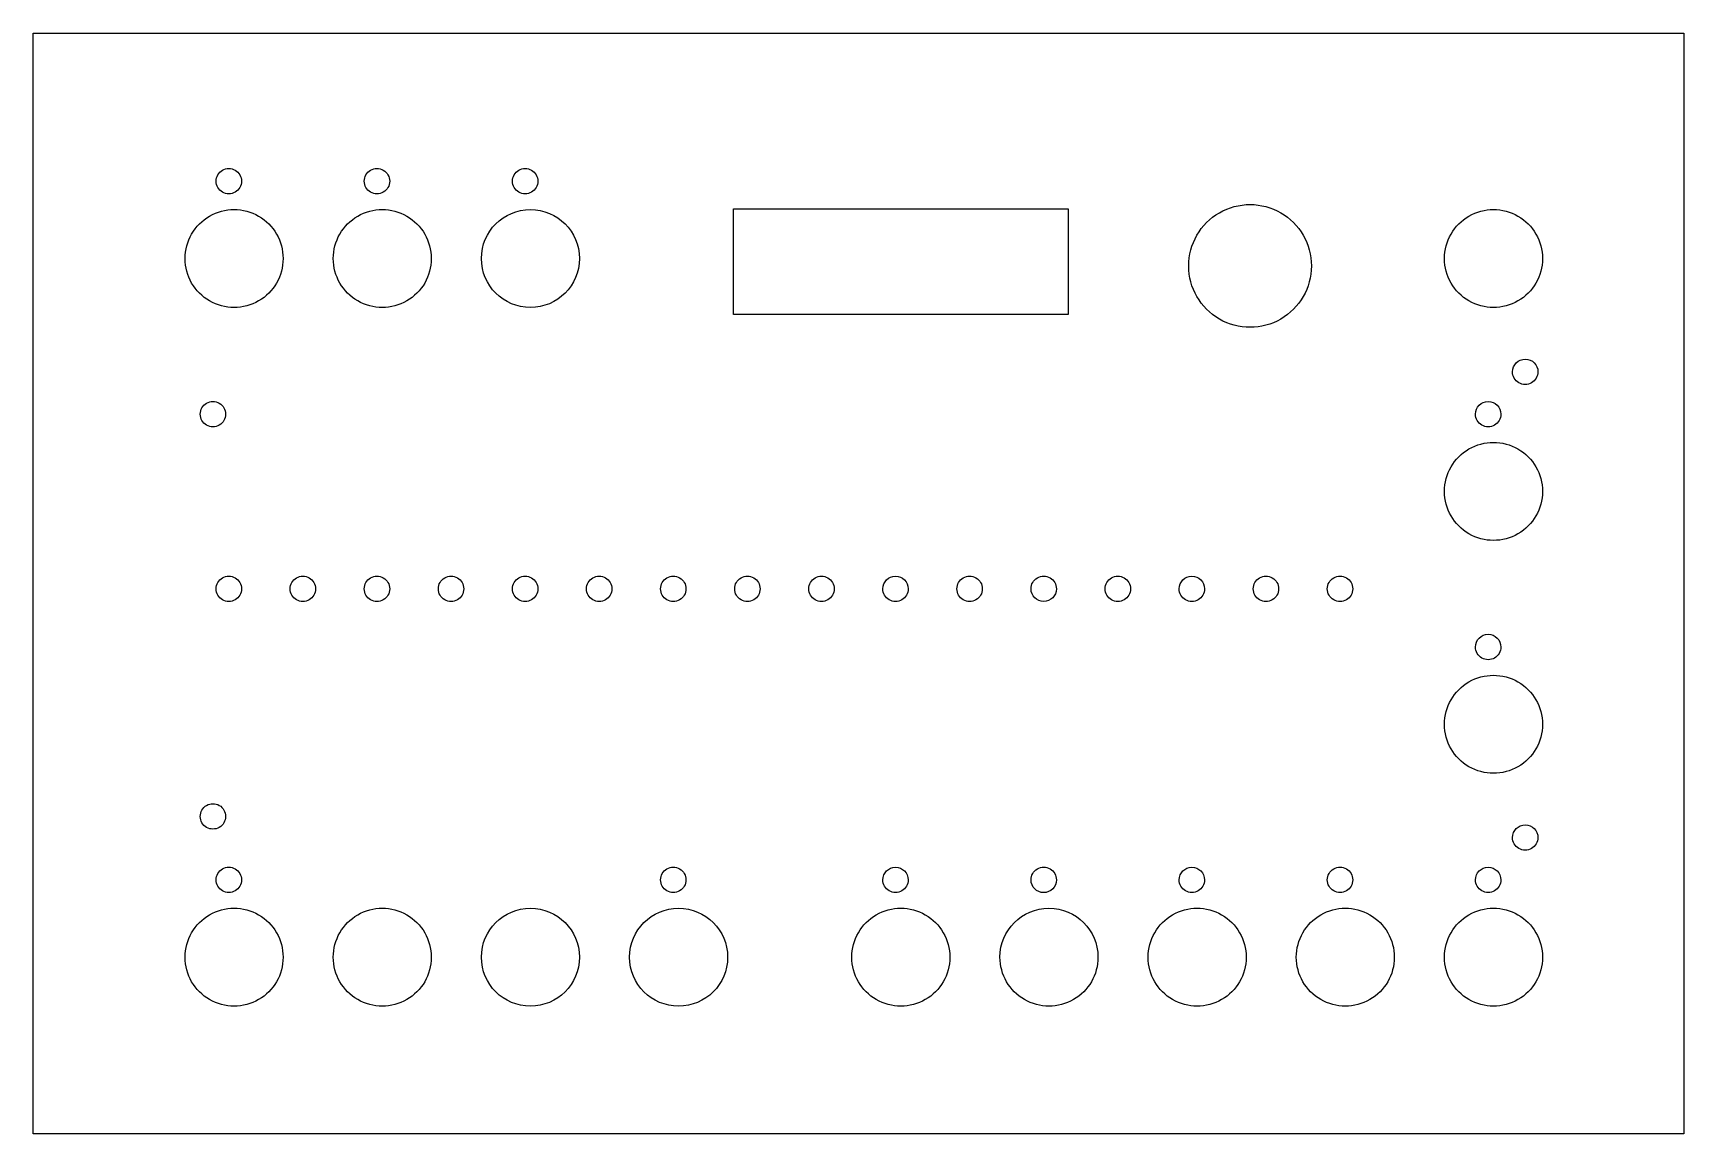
# Model space of a CAD drawing. Extents: x -26.2 to 26.2, y 9 to 43.9.
import ezdxf

# ---------------------------------------------------------------- set-up
doc = ezdxf.new("R2010")
doc.units = 0
doc.layers.get('0').update_dxf_attribs({"linetype": 'CONTINUOUS'})

msp = doc.modelspace()

# ---------------------------------------------------------------- linework, layer by layer
at = {"color": 7}
for points in [[(-26.209625, 43.931417), (26.209625, 43.931417), (26.209625, 8.98525), (-26.209625, 8.98525)], [(-19.590015, 39.227125)], [(-14.885723, 39.227125)], [(-10.181431, 39.227125)], [(-3.971766, 38.353471), (6.659933, 38.353471), (6.659933, 34.993263), (-3.971766, 34.993263)], [(-18.269453, 36.774173)], [(-13.565161, 36.774173)], [(-8.860869, 36.774173)], [(21.717026, 36.774173)], [(14.381692, 36.538958)], [(21.572538, 33.17875)], [(-20.094046, 31.834667)], [(20.396465, 31.834667)], [(21.717026, 29.381715)], [(-19.590015, 26.290323)], [(-17.237869, 26.290323)], [(-14.885723, 26.290323)], [(-12.533577, 26.290323)], [(-10.181431, 26.290323)], [(-7.829285, 26.290323)], [(-5.47714, 26.290323)], [(-3.124994, 26.290323)], [(-0.772848, 26.290323)], [(1.579298, 26.290323)], [(3.931444, 26.290323)], [(6.28359, 26.290323)], [(8.635735, 26.290323)], [(10.987881, 26.290323)], [(13.340027, 26.290323)], [(15.692173, 26.290323)], [(20.396465, 24.442208)], [(21.717026, 21.989256)], [(-20.094046, 19.065875)], [(21.572538, 18.393833)], [(-19.590015, 17.04975)], [(-5.47714, 17.04975)], [(1.579298, 17.04975)], [(6.28359, 17.04975)], [(10.987881, 17.04975)], [(15.692173, 17.04975)], [(20.396465, 17.04975)], [(-18.269453, 14.596798)], [(-13.565161, 14.596798)], [(-8.860869, 14.596798)], [(-4.156578, 14.596798)], [(2.89986, 14.596798)], [(7.604151, 14.596798)], [(12.308443, 14.596798)], [(17.012735, 14.596798)], [(21.717026, 14.596798)]]:
    msp.add_lwpolyline(points, close=True, dxfattribs=at)
for points in [[(-20.396465, 39.227125), (-20.396465, 39.371183), (-20.31961, 39.504299), (-20.194852, 39.576328)], [(-20.194852, 39.576328), (-20.070094, 39.648357), (-19.916385, 39.648357), (-19.791627, 39.576328)], [(-19.791627, 39.576328), (-19.666869, 39.504299), (-19.590015, 39.371183), (-19.590015, 39.227125)], [(-15.692173, 39.227125), (-15.692173, 39.371183), (-15.615319, 39.504299), (-15.49056, 39.576328)], [(-15.49056, 39.576328), (-15.365802, 39.648357), (-15.212094, 39.648357), (-15.087335, 39.576328)], [(-15.087335, 39.576328), (-14.962577, 39.504299), (-14.885723, 39.371183), (-14.885723, 39.227125)], [(-10.987881, 39.227125), (-10.987881, 39.371183), (-10.911027, 39.504299), (-10.786269, 39.576328)], [(-10.786269, 39.576328), (-10.661511, 39.648357), (-10.507802, 39.648357), (-10.383044, 39.576328)], [(-10.383044, 39.576328), (-10.258286, 39.504299), (-10.181431, 39.371183), (-10.181431, 39.227125)], [(-20.194852, 38.877922), (-20.31961, 38.949951), (-20.396465, 39.083067), (-20.396465, 39.227125)], [(-19.791627, 38.877922), (-19.916385, 38.805893), (-20.070094, 38.805893), (-20.194852, 38.877922)], [(-19.590015, 39.227125), (-19.590015, 39.083067), (-19.666869, 38.949951), (-19.791627, 38.877922)], [(-15.49056, 38.877922), (-15.615319, 38.949951), (-15.692173, 39.083067), (-15.692173, 39.227125)], [(-15.087335, 38.877922), (-15.212094, 38.805893), (-15.365802, 38.805893), (-15.49056, 38.877922)], [(-14.885723, 39.227125), (-14.885723, 39.083067), (-14.962577, 38.949951), (-15.087335, 38.877922)], [(-10.786269, 38.877922), (-10.911027, 38.949951), (-10.987881, 39.083067), (-10.987881, 39.227125)], [(-10.383044, 38.877922), (-10.507802, 38.805893), (-10.661511, 38.805893), (-10.786269, 38.877922)], [(-10.181431, 39.227125), (-10.181431, 39.083067), (-10.258286, 38.949951), (-10.383044, 38.877922)], [(-20.603117, 38.121515), (-20.121758, 38.399428), (-19.5287, 38.399428), (-19.047341, 38.121515)], [(-15.898826, 38.121515), (-15.417467, 38.399428), (-14.824408, 38.399428), (-14.343049, 38.121515)], [(-11.972422, 36.774173), (-11.972422, 37.633405), (-11.275877, 38.329949), (-10.416646, 38.329949)], [(-10.416646, 38.329949), (-9.557414, 38.329949), (-8.860869, 37.633405), (-8.860869, 36.774173)], [(11.45831, 38.226773), (12.061309, 38.574914), (12.804233, 38.574914), (13.407231, 38.226773)], [(19.383362, 38.121515), (19.864721, 38.399428), (20.457779, 38.399428), (20.939138, 38.121515)], [(-21.381006, 36.774173), (-21.381006, 37.329998), (-21.084476, 37.843602), (-20.603117, 38.121515)], [(-19.047341, 38.121515), (-18.565982, 37.843602), (-18.269453, 37.329998), (-18.269453, 36.774173)], [(-16.676714, 36.774173), (-16.676714, 37.329998), (-16.380185, 37.843602), (-15.898826, 38.121515)], [(-14.343049, 38.121515), (-13.86169, 37.843602), (-13.565161, 37.329998), (-13.565161, 36.774173)], [(10.48385, 36.538958), (10.48385, 37.235241), (10.855312, 37.878632), (11.45831, 38.226773)], [(13.407231, 38.226773), (14.010229, 37.878632), (14.381692, 37.235241), (14.381692, 36.538958)], [(18.605474, 36.774173), (18.605474, 37.329998), (18.902003, 37.843602), (19.383362, 38.121515)], [(20.939138, 38.121515), (21.420497, 37.843602), (21.717026, 37.329998), (21.717026, 36.774173)], [(-20.603117, 35.426831), (-21.084476, 35.704744), (-21.381006, 36.218348), (-21.381006, 36.774173)], [(-18.269453, 36.774173), (-18.269453, 36.218348), (-18.565982, 35.704744), (-19.047341, 35.426831)], [(-15.898826, 35.426831), (-16.380185, 35.704744), (-16.676714, 36.218348), (-16.676714, 36.774173)], [(-13.565161, 36.774173), (-13.565161, 36.218348), (-13.86169, 35.704744), (-14.343049, 35.426831)], [(-10.416646, 35.218397), (-11.275877, 35.218397), (-11.972422, 35.914941), (-11.972422, 36.774173)], [(-8.860869, 36.774173), (-8.860869, 35.914941), (-9.557414, 35.218397), (-10.416646, 35.218397)], [(19.383362, 35.426831), (18.902003, 35.704744), (18.605474, 36.218348), (18.605474, 36.774173)], [(21.717026, 36.774173), (21.717026, 36.218348), (21.420497, 35.704744), (20.939138, 35.426831)], [(11.45831, 34.851143), (10.855312, 35.199285), (10.48385, 35.842676), (10.48385, 36.538958)], [(14.381692, 36.538958), (14.381692, 35.842676), (14.010229, 35.199285), (13.407231, 34.851143)], [(-19.047341, 35.426831), (-19.5287, 35.148918), (-20.121758, 35.148918), (-20.603117, 35.426831)], [(-14.343049, 35.426831), (-14.824408, 35.148918), (-15.417467, 35.148918), (-15.898826, 35.426831)], [(20.939138, 35.426831), (20.457779, 35.148918), (19.864721, 35.148918), (19.383362, 35.426831)], [(13.407231, 34.851143), (12.804233, 34.503002), (12.061309, 34.503002), (11.45831, 34.851143)], [(20.766088, 33.17875), (20.766088, 33.401445), (20.946617, 33.581975), (21.169313, 33.581975)], [(21.169313, 33.581975), (21.392008, 33.581975), (21.572537, 33.401445), (21.572538, 33.17875)], [(20.9677, 32.829547), (20.842942, 32.901576), (20.766088, 33.034692), (20.766088, 33.17875)], [(21.572538, 33.17875), (21.572538, 33.034692), (21.495683, 32.901576), (21.370925, 32.829547)], [(21.370925, 32.829547), (21.246167, 32.757518), (21.092458, 32.757518), (20.9677, 32.829547)], [(-20.900496, 31.834667), (-20.900496, 31.978725), (-20.823642, 32.111841), (-20.698883, 32.18387)], [(-20.698883, 32.18387), (-20.574125, 32.255899), (-20.420417, 32.255899), (-20.295658, 32.18387)], [(-20.295658, 32.18387), (-20.1709, 32.111841), (-20.094046, 31.978725), (-20.094046, 31.834667)], [(19.590015, 31.834667), (19.590015, 32.057362), (19.770545, 32.237892), (19.99324, 32.237892)], [(19.99324, 32.237892), (20.215935, 32.237892), (20.396465, 32.057362), (20.396465, 31.834667)], [(-20.698883, 31.485464), (-20.823642, 31.557493), (-20.900496, 31.690608), (-20.900496, 31.834667)], [(-20.295658, 31.485464), (-20.420417, 31.413434), (-20.574125, 31.413434), (-20.698883, 31.485464)], [(-20.094046, 31.834667), (-20.094046, 31.690608), (-20.1709, 31.557493), (-20.295658, 31.485464)], [(19.791627, 31.485464), (19.666869, 31.557493), (19.590015, 31.690608), (19.590015, 31.834667)], [(20.194852, 31.485464), (20.070094, 31.413434), (19.916385, 31.413434), (19.791627, 31.485464)], [(20.396465, 31.834667), (20.396465, 31.690608), (20.31961, 31.557493), (20.194852, 31.485464)], [(19.383362, 30.729057), (19.864721, 31.006969), (20.457779, 31.006969), (20.939138, 30.729057)], [(18.605474, 29.381715), (18.605474, 29.93754), (18.902003, 30.451144), (19.383362, 30.729057)], [(20.939138, 30.729057), (21.420497, 30.451144), (21.717026, 29.93754), (21.717026, 29.381715)], [(19.383362, 28.034373), (18.902003, 28.312285), (18.605474, 28.825889), (18.605474, 29.381715)], [(21.717026, 29.381715), (21.717026, 28.825889), (21.420497, 28.312285), (20.939138, 28.034373)], [(20.939138, 28.034373), (20.457779, 27.75646), (19.864721, 27.75646), (19.383362, 28.034373)], [(-20.396465, 26.290323), (-20.396465, 26.434381), (-20.31961, 26.567497), (-20.194852, 26.639526)], [(-20.194852, 25.94112), (-20.31961, 26.013149), (-20.396465, 26.146264), (-20.396465, 26.290323)], [(-20.194852, 26.639526), (-20.070094, 26.711555), (-19.916385, 26.711555), (-19.791627, 26.639526)], [(-19.791627, 26.639526), (-19.666869, 26.567497), (-19.590015, 26.434381), (-19.590015, 26.290323)], [(-19.590015, 26.290323), (-19.590015, 26.146264), (-19.666869, 26.013149), (-19.791627, 25.94112)], [(-18.044319, 26.290323), (-18.044319, 26.434381), (-17.967464, 26.567497), (-17.842706, 26.639526)], [(-17.842706, 25.94112), (-17.967464, 26.013149), (-18.044319, 26.146264), (-18.044319, 26.290323)], [(-17.842706, 26.639526), (-17.717948, 26.711555), (-17.564239, 26.711555), (-17.439481, 26.639526)], [(-17.439481, 26.639526), (-17.314723, 26.567497), (-17.237869, 26.434381), (-17.237869, 26.290323)], [(-17.237869, 26.290323), (-17.237869, 26.146264), (-17.314723, 26.013149), (-17.439481, 25.94112)], [(-15.692173, 26.290323), (-15.692173, 26.434381), (-15.615319, 26.567497), (-15.49056, 26.639526)], [(-15.49056, 25.94112), (-15.615319, 26.013149), (-15.692173, 26.146264), (-15.692173, 26.290323)], [(-15.49056, 26.639526), (-15.365802, 26.711555), (-15.212094, 26.711555), (-15.087335, 26.639526)], [(-15.087335, 26.639526), (-14.962577, 26.567497), (-14.885723, 26.434381), (-14.885723, 26.290323)], [(-14.885723, 26.290323), (-14.885723, 26.146264), (-14.962577, 26.013149), (-15.087335, 25.94112)], [(-13.340027, 26.290323), (-13.340027, 26.434381), (-13.263173, 26.567497), (-13.138415, 26.639526)], [(-13.138415, 25.94112), (-13.263173, 26.013149), (-13.340027, 26.146264), (-13.340027, 26.290323)], [(-13.138415, 26.639526), (-13.013656, 26.711555), (-12.859948, 26.711555), (-12.73519, 26.639526)], [(-12.73519, 26.639526), (-12.610431, 26.567497), (-12.533577, 26.434381), (-12.533577, 26.290323)], [(-12.533577, 26.290323), (-12.533577, 26.146264), (-12.610431, 26.013149), (-12.73519, 25.94112)], [(-10.987881, 26.290323), (-10.987881, 26.434381), (-10.911027, 26.567497), (-10.786269, 26.639526)], [(-10.786269, 25.94112), (-10.911027, 26.013149), (-10.987881, 26.146264), (-10.987881, 26.290323)], [(-10.786269, 26.639526), (-10.661511, 26.711555), (-10.507802, 26.711555), (-10.383044, 26.639526)], [(-10.383044, 26.639526), (-10.258286, 26.567497), (-10.181431, 26.434381), (-10.181431, 26.290323)], [(-10.181431, 26.290323), (-10.181431, 26.146264), (-10.258286, 26.013149), (-10.383044, 25.94112)], [(-8.635735, 26.290323), (-8.635735, 26.434381), (-8.558881, 26.567497), (-8.434123, 26.639526)], [(-8.434123, 25.94112), (-8.558881, 26.013149), (-8.635735, 26.146264), (-8.635735, 26.290323)], [(-8.434123, 26.639526), (-8.309365, 26.711555), (-8.155656, 26.711555), (-8.030898, 26.639526)], [(-8.030898, 26.639526), (-7.90614, 26.567497), (-7.829285, 26.434381), (-7.829285, 26.290323)], [(-7.829285, 26.290323), (-7.829285, 26.146264), (-7.90614, 26.013149), (-8.030898, 25.94112)], [(-6.28359, 26.290323), (-6.28359, 26.434381), (-6.206735, 26.567497), (-6.081977, 26.639526)], [(-6.081977, 25.94112), (-6.206735, 26.013149), (-6.28359, 26.146264), (-6.28359, 26.290323)], [(-6.081977, 26.639526), (-5.957219, 26.711555), (-5.80351, 26.711555), (-5.678752, 26.639526)], [(-5.678752, 26.639526), (-5.553994, 26.567497), (-5.47714, 26.434381), (-5.47714, 26.290323)], [(-5.47714, 26.290323), (-5.47714, 26.146264), (-5.553994, 26.013149), (-5.678752, 25.94112)], [(-3.931444, 26.290323), (-3.931444, 26.434381), (-3.854589, 26.567497), (-3.729831, 26.639526)], [(-3.729831, 25.94112), (-3.854589, 26.013149), (-3.931444, 26.146264), (-3.931444, 26.290323)], [(-3.729831, 26.639526), (-3.605073, 26.711555), (-3.451364, 26.711555), (-3.326606, 26.639526)], [(-3.326606, 26.639526), (-3.201848, 26.567497), (-3.124994, 26.434381), (-3.124994, 26.290323)], [(-3.124994, 26.290323), (-3.124994, 26.146264), (-3.201848, 26.013149), (-3.326606, 25.94112)], [(-1.579298, 26.290323), (-1.579298, 26.434381), (-1.502444, 26.567497), (-1.377685, 26.639526)], [(-1.377685, 25.94112), (-1.502444, 26.013149), (-1.579298, 26.146264), (-1.579298, 26.290323)], [(-1.377685, 26.639526), (-1.252927, 26.711555), (-1.099219, 26.711555), (-0.97446, 26.639526)], [(-0.97446, 26.639526), (-0.849702, 26.567497), (-0.772848, 26.434381), (-0.772848, 26.290323)], [(-0.772848, 26.290323), (-0.772848, 26.146264), (-0.849702, 26.013149), (-0.97446, 25.94112)], [(0.772848, 26.290323), (0.772848, 26.513018), (0.953378, 26.693548), (1.176073, 26.693548)], [(0.97446, 25.94112), (0.849702, 26.013149), (0.772848, 26.146264), (0.772848, 26.290323)], [(1.176073, 26.693548), (1.398768, 26.693548), (1.579298, 26.513018), (1.579298, 26.290323)], [(1.579298, 26.290323), (1.579298, 26.146264), (1.502444, 26.013149), (1.377685, 25.94112)], [(3.124994, 26.290323), (3.124994, 26.434381), (3.201848, 26.567497), (3.326606, 26.639526)], [(3.326606, 25.94112), (3.201848, 26.013149), (3.124994, 26.146264), (3.124994, 26.290323)], [(3.326606, 26.639526), (3.451364, 26.711555), (3.605073, 26.711555), (3.729831, 26.639526)], [(3.729831, 26.639526), (3.854589, 26.567497), (3.931444, 26.434381), (3.931444, 26.290323)], [(3.931444, 26.290323), (3.931444, 26.146264), (3.854589, 26.013149), (3.729831, 25.94112)], [(5.47714, 26.290323), (5.47714, 26.434381), (5.553994, 26.567497), (5.678752, 26.639526)], [(5.880365, 25.887098), (5.65767, 25.887098), (5.47714, 26.067628), (5.47714, 26.290323)], [(5.678752, 26.639526), (5.80351, 26.711555), (5.957219, 26.711555), (6.081977, 26.639526)], [(6.28359, 26.290323), (6.28359, 26.067628), (6.10306, 25.887098), (5.880365, 25.887098)], [(6.081977, 26.639526), (6.206735, 26.567497), (6.28359, 26.434381), (6.28359, 26.290323)], [(7.829285, 26.290323), (7.829285, 26.434381), (7.90614, 26.567497), (8.030898, 26.639526)], [(8.030898, 25.94112), (7.90614, 26.013149), (7.829285, 26.146264), (7.829285, 26.290323)], [(8.030898, 26.639526), (8.155656, 26.711555), (8.309365, 26.711555), (8.434123, 26.639526)], [(8.434123, 26.639526), (8.558881, 26.567497), (8.635735, 26.434381), (8.635735, 26.290323)], [(8.635735, 26.290323), (8.635735, 26.146264), (8.558881, 26.013149), (8.434123, 25.94112)], [(10.181431, 26.290323), (10.181431, 26.513018), (10.361961, 26.693548), (10.584656, 26.693548)], [(10.383044, 25.94112), (10.258286, 26.013149), (10.181431, 26.146264), (10.181431, 26.290323)], [(10.584656, 26.693548), (10.807351, 26.693548), (10.987881, 26.513018), (10.987881, 26.290323)], [(10.987881, 26.290323), (10.987881, 26.146264), (10.911027, 26.013149), (10.786269, 25.94112)], [(12.533577, 26.290323), (12.533577, 26.434381), (12.610431, 26.567497), (12.73519, 26.639526)], [(12.73519, 25.94112), (12.610431, 26.013149), (12.533577, 26.146264), (12.533577, 26.290323)], [(12.73519, 26.639526), (12.859948, 26.711555), (13.013656, 26.711555), (13.138415, 26.639526)], [(13.138415, 26.639526), (13.263173, 26.567497), (13.340027, 26.434381), (13.340027, 26.290323)], [(13.340027, 26.290323), (13.340027, 26.146264), (13.263173, 26.013149), (13.138415, 25.94112)], [(14.885723, 26.290323), (14.885723, 26.434381), (14.962577, 26.567497), (15.087335, 26.639526)], [(15.087335, 25.94112), (14.962577, 26.013149), (14.885723, 26.146264), (14.885723, 26.290323)], [(15.087335, 26.639526), (15.212094, 26.711555), (15.365802, 26.711555), (15.49056, 26.639526)], [(15.49056, 26.639526), (15.615319, 26.567497), (15.692173, 26.434381), (15.692173, 26.290323)], [(15.692173, 26.290323), (15.692173, 26.146264), (15.615319, 26.013149), (15.49056, 25.94112)], [(-19.791627, 25.94112), (-19.916385, 25.869091), (-20.070094, 25.869091), (-20.194852, 25.94112)], [(-17.439481, 25.94112), (-17.564239, 25.869091), (-17.717948, 25.869091), (-17.842706, 25.94112)], [(-15.087335, 25.94112), (-15.212094, 25.869091), (-15.365802, 25.869091), (-15.49056, 25.94112)], [(-12.73519, 25.94112), (-12.859948, 25.869091), (-13.013656, 25.869091), (-13.138415, 25.94112)], [(-10.383044, 25.94112), (-10.507802, 25.869091), (-10.661511, 25.869091), (-10.786269, 25.94112)], [(-8.030898, 25.94112), (-8.155656, 25.869091), (-8.309365, 25.869091), (-8.434123, 25.94112)], [(-5.678752, 25.94112), (-5.80351, 25.869091), (-5.957219, 25.869091), (-6.081977, 25.94112)], [(-3.326606, 25.94112), (-3.451364, 25.869091), (-3.605073, 25.869091), (-3.729831, 25.94112)], [(-0.97446, 25.94112), (-1.099219, 25.869091), (-1.252927, 25.869091), (-1.377685, 25.94112)], [(1.377685, 25.94112), (1.252927, 25.869091), (1.099219, 25.869091), (0.97446, 25.94112)], [(3.729831, 25.94112), (3.605073, 25.869091), (3.451364, 25.869091), (3.326606, 25.94112)], [(8.434123, 25.94112), (8.309365, 25.869091), (8.155656, 25.869091), (8.030898, 25.94112)], [(10.786269, 25.94112), (10.661511, 25.869091), (10.507802, 25.869091), (10.383044, 25.94112)], [(13.138415, 25.94112), (13.013656, 25.869091), (12.859948, 25.869091), (12.73519, 25.94112)], [(15.49056, 25.94112), (15.365802, 25.869091), (15.212094, 25.869091), (15.087335, 25.94112)], [(19.590015, 24.442208), (19.590015, 24.664903), (19.770545, 24.845433), (19.99324, 24.845433)], [(19.99324, 24.845433), (20.215935, 24.845433), (20.396465, 24.664903), (20.396465, 24.442208)], [(19.791627, 24.093005), (19.666869, 24.165034), (19.590015, 24.29815), (19.590015, 24.442208)], [(20.396465, 24.442208), (20.396465, 24.29815), (20.31961, 24.165034), (20.194852, 24.093005)], [(19.383362, 23.336598), (19.864721, 23.614511), (20.457779, 23.614511), (20.939138, 23.336598)], [(20.194852, 24.093005), (20.070094, 24.020976), (19.916385, 24.020976), (19.791627, 24.093005)], [(18.605474, 21.989256), (18.605474, 22.545082), (18.902003, 23.058685), (19.383362, 23.336598)], [(20.939138, 23.336598), (21.420497, 23.058685), (21.717026, 22.545082), (21.717026, 21.989256)], [(19.383362, 20.641914), (18.902003, 20.919827), (18.605474, 21.433431), (18.605474, 21.989256)], [(21.717026, 21.989256), (21.717026, 21.433431), (21.420497, 20.919827), (20.939138, 20.641914)], [(20.939138, 20.641914), (20.457779, 20.364002), (19.864721, 20.364002), (19.383362, 20.641914)], [(-20.900496, 19.065875), (-20.900496, 19.209933), (-20.823642, 19.343049), (-20.698883, 19.415078)], [(-20.698883, 19.415078), (-20.574125, 19.487107), (-20.420417, 19.487107), (-20.295658, 19.415078)], [(-20.295658, 19.415078), (-20.1709, 19.343049), (-20.094046, 19.209933), (-20.094046, 19.065875)], [(-20.698883, 18.716672), (-20.823642, 18.788701), (-20.900496, 18.921817), (-20.900496, 19.065875)], [(-20.094046, 19.065875), (-20.094046, 18.921817), (-20.1709, 18.788701), (-20.295658, 18.716672)], [(-20.295658, 18.716672), (-20.420417, 18.644643), (-20.574125, 18.644643), (-20.698883, 18.716672)], [(20.766088, 18.393833), (20.766088, 18.616528), (20.946617, 18.797058), (21.169313, 18.797058)], [(20.9677, 18.04463), (20.842942, 18.116659), (20.766088, 18.249775), (20.766088, 18.393833)], [(21.169313, 18.797058), (21.392008, 18.797058), (21.572537, 18.616528), (21.572538, 18.393833)], [(21.572538, 18.393833), (21.572538, 18.249775), (21.495683, 18.116659), (21.370925, 18.04463)], [(21.370925, 18.04463), (21.246167, 17.972601), (21.092458, 17.972601), (20.9677, 18.04463)], [(-20.396465, 17.04975), (-20.396465, 17.193808), (-20.31961, 17.326924), (-20.194852, 17.398953)], [(-20.194852, 17.398953), (-20.070094, 17.470982), (-19.916385, 17.470982), (-19.791627, 17.398953)], [(-19.791627, 17.398953), (-19.666869, 17.326924), (-19.590015, 17.193808), (-19.590015, 17.04975)], [(-6.28359, 17.04975), (-6.28359, 17.193808), (-6.206735, 17.326924), (-6.081977, 17.398953)], [(-6.081977, 17.398953), (-5.957219, 17.470982), (-5.80351, 17.470982), (-5.678752, 17.398953)], [(-5.678752, 17.398953), (-5.553994, 17.326924), (-5.47714, 17.193808), (-5.47714, 17.04975)], [(0.772848, 17.04975), (0.772848, 17.272445), (0.953378, 17.452975), (1.176073, 17.452975)], [(1.176073, 17.452975), (1.398768, 17.452975), (1.579298, 17.272445), (1.579298, 17.04975)], [(5.47714, 17.04975), (5.47714, 17.193808), (5.553994, 17.326924), (5.678752, 17.398953)], [(5.678752, 17.398953), (5.80351, 17.470982), (5.957219, 17.470982), (6.081977, 17.398953)], [(6.081977, 17.398953), (6.206735, 17.326924), (6.28359, 17.193808), (6.28359, 17.04975)], [(10.181431, 17.04975), (10.181431, 17.272445), (10.361961, 17.452975), (10.584656, 17.452975)], [(10.584656, 17.452975), (10.807351, 17.452975), (10.987881, 17.272445), (10.987881, 17.04975)], [(14.885723, 17.04975), (14.885723, 17.193808), (14.962577, 17.326924), (15.087335, 17.398953)], [(15.087335, 17.398953), (15.212094, 17.470982), (15.365802, 17.470982), (15.49056, 17.398953)], [(15.49056, 17.398953), (15.615319, 17.326924), (15.692173, 17.193808), (15.692173, 17.04975)], [(19.590015, 17.04975), (19.590015, 17.272445), (19.770545, 17.452975), (19.99324, 17.452975)], [(19.99324, 17.452975), (20.215935, 17.452975), (20.396465, 17.272445), (20.396465, 17.04975)], [(-20.194852, 16.700547), (-20.31961, 16.772576), (-20.396465, 16.905692), (-20.396465, 17.04975)], [(-19.590015, 17.04975), (-19.590015, 16.905692), (-19.666869, 16.772576), (-19.791627, 16.700547)], [(-6.081977, 16.700547), (-6.206735, 16.772576), (-6.28359, 16.905692), (-6.28359, 17.04975)], [(-5.47714, 17.04975), (-5.47714, 16.905692), (-5.553994, 16.772576), (-5.678752, 16.700547)], [(0.97446, 16.700547), (0.849702, 16.772576), (0.772848, 16.905692), (0.772848, 17.04975)], [(1.579298, 17.04975), (1.579298, 16.905692), (1.502444, 16.772576), (1.377685, 16.700547)], [(5.880365, 16.646525), (5.65767, 16.646525), (5.47714, 16.827055), (5.47714, 17.04975)], [(6.28359, 17.04975), (6.28359, 16.827055), (6.10306, 16.646525), (5.880365, 16.646525)], [(10.383044, 16.700547), (10.258286, 16.772576), (10.181431, 16.905692), (10.181431, 17.04975)], [(10.987881, 17.04975), (10.987881, 16.905692), (10.911027, 16.772576), (10.786269, 16.700547)], [(15.087335, 16.700547), (14.962577, 16.772576), (14.885723, 16.905692), (14.885723, 17.04975)], [(15.692173, 17.04975), (15.692173, 16.905692), (15.615319, 16.772576), (15.49056, 16.700547)], [(19.791627, 16.700547), (19.666869, 16.772576), (19.590015, 16.905692), (19.590015, 17.04975)], [(20.396465, 17.04975), (20.396465, 16.905692), (20.31961, 16.772576), (20.194852, 16.700547)], [(-19.791627, 16.700547), (-19.916385, 16.628518), (-20.070094, 16.628518), (-20.194852, 16.700547)], [(-5.678752, 16.700547), (-5.80351, 16.628518), (-5.957219, 16.628518), (-6.081977, 16.700547)], [(1.377685, 16.700547), (1.252927, 16.628518), (1.099219, 16.628518), (0.97446, 16.700547)], [(10.786269, 16.700547), (10.661511, 16.628518), (10.507802, 16.628518), (10.383044, 16.700547)], [(15.49056, 16.700547), (15.365802, 16.628518), (15.212094, 16.628518), (15.087335, 16.700547)], [(20.194852, 16.700547), (20.070094, 16.628518), (19.916385, 16.628518), (19.791627, 16.700547)], [(-21.381006, 14.596798), (-21.381006, 15.152623), (-21.084476, 15.666227), (-20.603117, 15.94414)], [(-20.603117, 15.94414), (-20.121758, 16.222053), (-19.5287, 16.222053), (-19.047341, 15.94414)], [(-19.047341, 15.94414), (-18.565982, 15.666227), (-18.269453, 15.152623), (-18.269453, 14.596798)], [(-16.676714, 14.596798), (-16.676714, 15.152623), (-16.380185, 15.666227), (-15.898826, 15.94414)], [(-15.898826, 15.94414), (-15.417467, 16.222053), (-14.824408, 16.222053), (-14.343049, 15.94414)], [(-14.343049, 15.94414), (-13.86169, 15.666227), (-13.565161, 15.152623), (-13.565161, 14.596798)], [(-11.972422, 14.596798), (-11.972422, 15.45603), (-11.275877, 16.152574), (-10.416646, 16.152574)], [(-10.416646, 16.152574), (-9.557414, 16.152574), (-8.860869, 15.45603), (-8.860869, 14.596798)], [(-7.268131, 14.596798), (-7.268131, 15.45603), (-6.571586, 16.152574), (-5.712354, 16.152574)], [(-5.712354, 16.152574), (-4.853123, 16.152574), (-4.156578, 15.45603), (-4.156578, 14.596798)], [(-0.211693, 14.596798), (-0.211693, 15.152623), (0.084836, 15.666227), (0.566195, 15.94414)], [(0.566195, 15.94414), (1.047554, 16.222053), (1.640613, 16.222053), (2.121972, 15.94414)], [(2.121972, 15.94414), (2.60333, 15.666227), (2.89986, 15.152623), (2.89986, 14.596798)], [(4.492599, 14.596798), (4.492599, 15.45603), (5.189143, 16.152574), (6.048375, 16.152574)], [(6.048375, 16.152574), (6.907607, 16.152574), (7.604151, 15.45603), (7.604151, 14.596798)], [(9.19689, 14.596798), (9.19689, 15.152623), (9.49342, 15.666227), (9.974778, 15.94414)], [(9.974778, 15.94414), (10.456137, 16.222053), (11.049196, 16.222053), (11.530555, 15.94414)], [(11.530555, 15.94414), (12.011914, 15.666227), (12.308443, 15.152623), (12.308443, 14.596798)], [(13.901182, 14.596798), (13.901182, 15.152623), (14.197711, 15.666227), (14.67907, 15.94414)], [(14.67907, 15.94414), (15.160429, 16.222053), (15.753488, 16.222053), (16.234847, 15.94414)], [(16.234847, 15.94414), (16.716205, 15.666227), (17.012735, 15.152623), (17.012735, 14.596798)], [(18.605474, 14.596798), (18.605474, 15.152623), (18.902003, 15.666227), (19.383362, 15.94414)], [(19.383362, 15.94414), (19.864721, 16.222053), (20.457779, 16.222053), (20.939138, 15.94414)], [(20.939138, 15.94414), (21.420497, 15.666227), (21.717026, 15.152623), (21.717026, 14.596798)], [(-20.603117, 13.249456), (-21.084476, 13.527369), (-21.381006, 14.040973), (-21.381006, 14.596798)], [(-18.269453, 14.596798), (-18.269453, 14.040973), (-18.565982, 13.527369), (-19.047341, 13.249456)], [(-15.898826, 13.249456), (-16.380185, 13.527369), (-16.676714, 14.040973), (-16.676714, 14.596798)], [(-13.565161, 14.596798), (-13.565161, 14.040973), (-13.86169, 13.527369), (-14.343049, 13.249456)], [(-10.416646, 13.041022), (-11.275877, 13.041022), (-11.972422, 13.737566), (-11.972422, 14.596798)], [(-8.860869, 14.596798), (-8.860869, 13.737566), (-9.557414, 13.041022), (-10.416646, 13.041022)], [(-5.712354, 13.041021), (-6.571586, 13.041021), (-7.268131, 13.737566), (-7.268131, 14.596798)], [(-4.156578, 14.596798), (-4.156578, 13.737566), (-4.853123, 13.041021), (-5.712354, 13.041021)], [(0.566195, 13.249456), (0.084836, 13.527369), (-0.211693, 14.040973), (-0.211693, 14.596798)], [(2.89986, 14.596798), (2.89986, 14.040973), (2.60333, 13.527369), (2.121972, 13.249456)], [(5.270487, 13.249456), (4.789128, 13.527369), (4.492599, 14.040973), (4.492599, 14.596798)], [(7.604151, 14.596798), (7.604151, 14.040973), (7.307622, 13.527369), (6.826263, 13.249456)], [(9.974778, 13.249456), (9.49342, 13.527369), (9.19689, 14.040973), (9.19689, 14.596798)], [(12.308443, 14.596798), (12.308443, 14.040973), (12.011914, 13.527369), (11.530555, 13.249456)], [(14.67907, 13.249456), (14.197711, 13.527369), (13.901182, 14.040973), (13.901182, 14.596798)], [(17.012735, 14.596798), (17.012735, 14.040973), (16.716205, 13.527369), (16.234847, 13.249456)], [(19.383362, 13.249456), (18.902003, 13.527369), (18.605474, 14.040973), (18.605474, 14.596798)], [(21.717026, 14.596798), (21.717026, 14.040973), (21.420497, 13.527369), (20.939138, 13.249456)], [(-19.047341, 13.249456), (-19.5287, 12.971543), (-20.121758, 12.971543), (-20.603117, 13.249456)], [(-14.343049, 13.249456), (-14.824408, 12.971543), (-15.417467, 12.971543), (-15.898826, 13.249456)], [(2.121972, 13.249456), (1.640613, 12.971543), (1.047554, 12.971543), (0.566195, 13.249456)], [(6.826263, 13.249456), (6.344904, 12.971543), (5.751846, 12.971543), (5.270487, 13.249456)], [(11.530555, 13.249456), (11.049196, 12.971543), (10.456137, 12.971543), (9.974778, 13.249456)], [(16.234847, 13.249456), (15.753488, 12.971543), (15.160429, 12.971543), (14.67907, 13.249456)], [(20.939138, 13.249456), (20.457779, 12.971543), (19.864721, 12.971543), (19.383362, 13.249456)]]:
    msp.add_open_spline(points, degree=3, dxfattribs=at)

doc.saveas('drawing.dxf')
